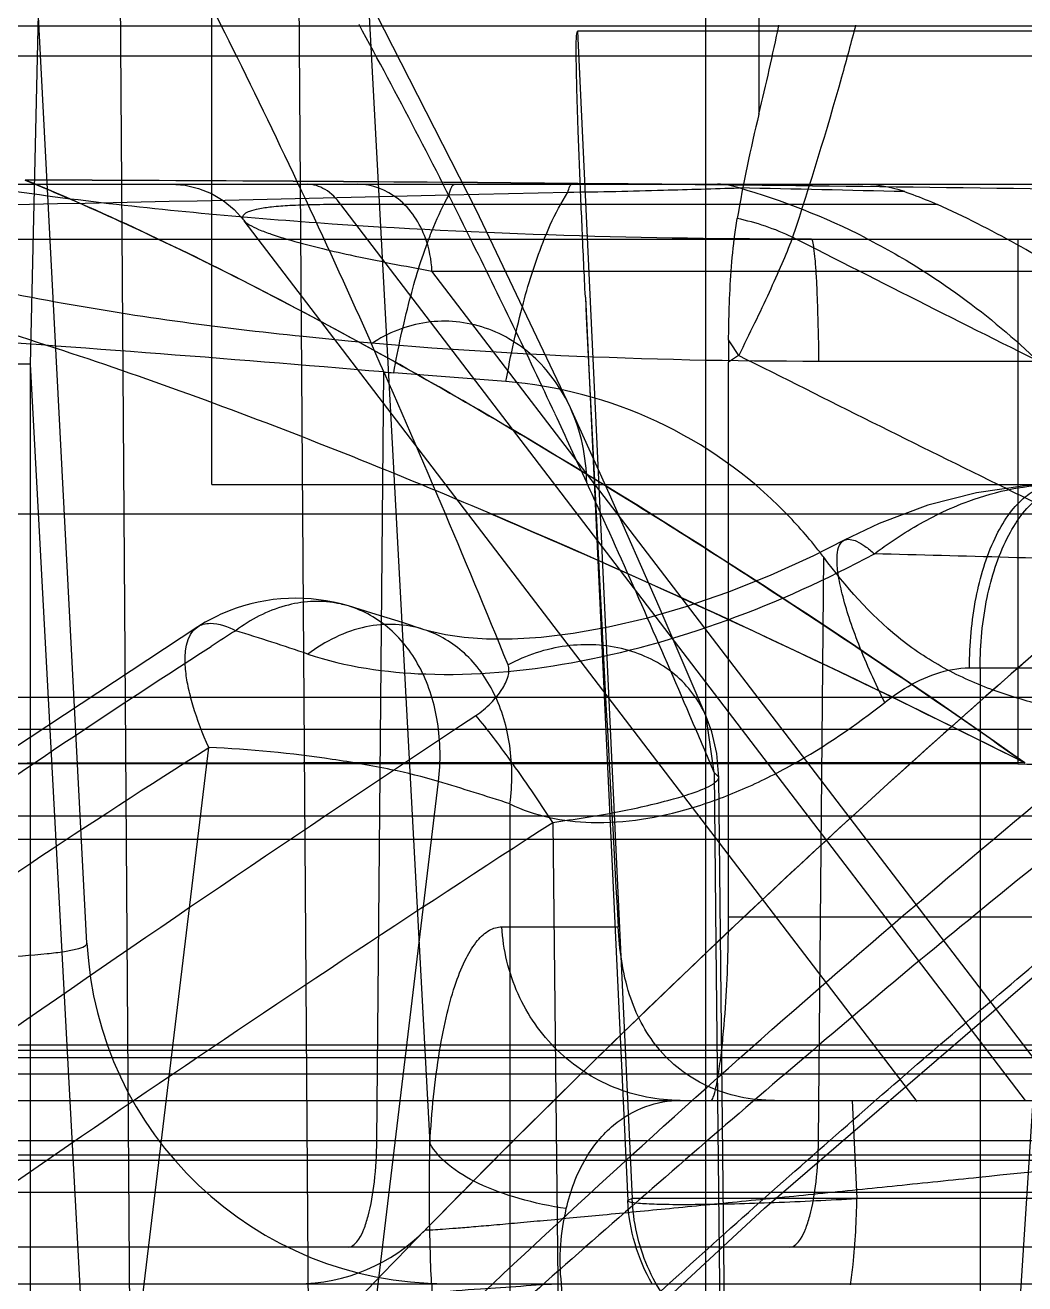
# Model space of a CAD drawing. Header units: millimetres. Extents: x 28656 to 29764, y -21384 to -20601.
# Drawn here: x 29185.417 to 29188.199, y -21149.289 to -21145.786 of the extents above; entities that cross this region are included whole.
import ezdxf

# ---------------------------------------------------------------- set-up
doc = ezdxf.new("R2010")
doc.units = ezdxf.units.MM
doc.header["$LTSCALE"] = 8
doc.layers.add('Cav-cor', color=30, linetype='Continuous')
doc.layers.add('dim', color=3, linetype='Continuous', lineweight=15)

# ---------------------------------------------------------------- blocks, each defined once
blk = doc.blocks.new('20160903.083224')
at = {"layer": 'Cav-cor', "color": 241}
for p, q in [((-36.8767, 17.6377), (-36.8767, 5.1547)), ((-36.7278, 17.6377), (-36.7278, 8.9432)), ((-38.2497, 7.9119), (-38.2497, 16.2277)), ((-37.9407, 11.6113), (-37.6433, 6.0789)), ((-38.5976, 6.6354), (-38.7722, 9.9671)), ((-38.5064, 9.4878), (-38.4658, 3.6433)), ((-38.0094, 9.4931), (-37.9687, 3.6433)), ((-38.7331, 9.2216), (-38.7555, 8.2467)), ((-37.5144, 8.6767), (-37.7928, 9.2219)), ((-24.9439, 9.1877), (-40.3423, 9.1877)), ((-37.2326, 9.1738), (-37.0802, 5.9249)), ((-35.4065, 9.1738), (-37.2326, 9.1738)), ((-40.1037, 9.1047), (-25.9267, 9.1047)), ((-40.1805, 8.7477), (-34.9599, 8.7477)), ((-37.5901, 8.7182), (-37.2591, 8.7257)), ((-35.986, 6.1977), (-37.8912, 8.691)), ((-36.231, 8.691), (-37.8912, 8.691)), ((-37.2524, 8.1252), (-37.5144, 8.6767)), ((-36.2871, 6.1947), (-38.1602, 8.646)), ((-36.7965, 8.5952), (-36.7883, 8.6524)), ((-35.8098, 8.6242), (-36.0857, 4.3298)), ((-57.1862, 8.5947), (-25.7221, 8.5947)), ((-36.6238, 8.5947), (-36.6343, 8.6)), ((-36.5905, 8.5778), (-36.6238, 8.5947)), ((-36.0074, 8.5947), (-36.0074, 7.1342)), ((-35.8737, 6.1977), (-37.6376, 8.5061)), ((-37.6376, 8.5061), (-34.8127, 8.5061)), ((-37.2108, 8.4326), (-37.0929, 5.9188)), ((-36.7843, 8.271), (-36.8125, 8.2526)), ((-38.7555, 8.2467), (-39.0615, 8.2467)), ((-38.7555, 8.2467), (-38.563, 4.6677)), ((-38.7555, 8.2467), (-38.7555, 2.0755)), ((-36.8125, 6.7077), (-36.8125, 8.2526)), ((-27.7192, 8.2547), (-36.5609, 8.2547)), ((-37.791, 6.085), (-37.7715, 8.2252)), ((-37.4324, 8.1984), (-37.7441, 8.2229)), ((-37.1433, 7.8847), (-37.2524, 8.1252)), ((-38.2497, 7.9119), (-30.6943, 7.9119)), ((-37.0053, 7.5718), (-37.1433, 7.8847)), ((-28.2181, 7.8297), (-48.6168, 7.8297)), ((-36.562, 6.085), (-36.5473, 7.7095)), ((-36.8744, 7.2659), (-37.0053, 7.5718)), ((-36.1418, 7.4019), (-35.7255, 7.4019)), ((-36.1123, 7.4019), (-36.1123, 4.3617)), ((-49.1268, 7.3197), (-27.7081, 7.3197)), ((-36.8527, 7.1109), (-36.8744, 7.2659)), ((-48.6435, 7.231), (-28.1914, 7.231)), ((-38.6084, 4.2674), (-38.2589, 7.1797)), ((-36.8395, 7.097), (-36.8451, 7.1634)), ((-36.0074, 7.1342), (-45.8296, 7.1342)), ((-37.9463, 4.3617), (-37.6195, 7.0853)), ((-36.8396, 7.0976), (-36.8527, 7.1109)), ((-36.8527, 7.1109), (-36.8475, 6.633)), ((-36.8025, 3.6422), (-36.8396, 7.0972)), ((-37.4206, 7.0232), (-37.4206, 4.3617)), ((-48.6694, 6.9903), (-28.1655, 6.9903)), ((-37.3016, 6.9717), (-37.2654, 3.6433)), ((-48.6595, 6.925), (-28.1754, 6.925)), ((-35.903, 6.7077), (-36.8125, 6.7077)), ((-37.443, 6.681), (-37.1194, 6.681)), ((-36.8475, 6.633), (-36.8374, 5.6877)), ((-31.3246, 6.3518), (-42.1178, 6.3518)), ((-45.4031, 6.3374), (-31.4887, 6.3374)), ((-31.3444, 6.3163), (-42.1375, 6.3163)), ((-45.4322, 6.2721), (-31.4627, 6.2721)), ((-42.2032, 6.1977), (2.2365, 6.1977)), ((-36.4682, 6.1977), (-36.4554, 5.9249)), ((-19.7999, 6.085), (-39.5937, 6.085)), ((-45.1505, 6.0314), (-31.5308, 6.0314)), ((-31.2825, 6.0458), (-42.0757, 6.0458)), ((-45.6824, 5.9427), (-30.6322, 5.9427)), ((-37.0802, 5.9249), (-37.0929, 5.9188)), ((-3.1048, 5.9249), (-37.0802, 5.9249)), ((-20.0358, 5.7897), (-39.5315, 5.7897)), ((-60.4322, 5.6877), (18.6189, 5.6877)), ((-37.2176, 4.6677), (-37.277, 5.6877)), ((-36.8374, 5.6877), (-36.8264, 4.6677))]:
    blk.add_line(p, q, dxfattribs=at)
for points in [[(-38.363, 8.7477), (-38.3246, 8.7447), (-38.2871, 8.7359), (-38.2514, 8.7215), (-38.2183, 8.702), (-38.1884, 8.6777), (-38.1614, 8.6476)], [(-35.8993, 7.9119), (-35.9879, 7.9083), (-36.1219, 7.8893), (-36.2575, 7.8544)], [(-36.2575, 7.8544), (-36.3932, 7.8036), (-36.4909, 7.7567)], [(-36.4909, 7.7567), (-36.5755, 7.7139), (-36.6961, 7.6587), (-36.815, 7.6111), (-36.9307, 7.5712), (-37.0418, 7.539), (-37.1468, 7.5145), (-37.2444, 7.4973), (-37.3338, 7.4865), (-37.4143, 7.4817), (-37.486, 7.4818), (-37.5479, 7.486), (-37.5997, 7.4934), (-37.6411, 7.5026), (-37.6591, 7.508)], [(-37.6592, 7.508), (-37.7197, 7.5275), (-37.8049, 7.5542), (-37.8699, 7.5739)], [(-38.2891, 7.5163), (-39.1278, 6.9626), (-39.9252, 6.3862), (-40.6579, 5.8021)], [(-41.9179, -0.8554), (-41.5942, -0.1464), (-41.2001, 0.5977), (-40.7475, 1.344), (-40.2349, 2.0925), (-39.6607, 2.8434), (-39.0235, 3.5972), (-38.3215, 4.3548), (-37.5521, 5.12), (-36.7118, 5.8975), (-35.7948, 6.6876), (-34.9516, 7.3589)], [(-36.8451, 7.1634), (-36.8591, 7.2237), (-36.8744, 7.2659)]]:
    blk.add_lwpolyline(points, dxfattribs=at)
for centre, radius, start, end in [((-53.187, 0.8243), 17.4795, 26.40501, 28.60179), ((-43.6136, 10.6189), 7.0867, 346.32232, 348.37161), ((-32.3123, 7.8741), 4.5431, 166.3892, 170.1353), ((-39.6989, -258.4805), 267.2414, 89.161116, 89.800741), ((-39.5857, -245.988), 254.7486, 89.145433, 89.816424), ((-40.1448, -153.4024), 162.1746, 88.649352, 88.81227), ((-37.3225, 6.8545), 1.9585, 62.9407, 74.0157), ((-44.5944, 296.6516), 288.0186, 270.897792, 271.393505), ((-36.9283, 7.9865), 0.6804, 64.4004, 78.1232), ((-57.1116, -1.1481), 21.8718, 25.0376, 26.46103), ((-37.1679, 8.7873), 0.5655, 340.1453, 340.6659), ((177.1935, 18.7424), 214.652, 182.75281, 183.221173), ((-43.8114, -62.3351), 70.8183, 85.107493, 86.184249), ((-64.7268, -3.6768), 29.4663, 22.10227, 23.99025), ((-31.182, 8.2525), 5.6306, 179.3683, 179.999), ((-41.7598, 5.0584), 5.9229, 32.84768, 33.34988), ((-37.4255, 12.265), 4.0547, 265.1044, 265.4933), ((-59.9973, -2.511), 25.0631, 24.58834, 25.06843), ((-61.4003, -3.1548), 26.6068, 24.3863, 24.59183), ((-23.7875, 33.0318), 27.9585, 244.01014, 244.17707), ((-63.0357, -3.8925), 28.4009, 23.73789, 24.3796), ((-37.5505, 6.9539), 1.256, 37.7771, 44.5016), ((-18.2014, -12.9255), 27.0225, 129.81411, 131.60233), ((-37.5471, 6.9566), 1.2516, 36.9822, 37.7743), ((-37.9828, -57.9563), 65.6942, 87.973365, 88.625117), ((-38.0164, 7.0854), 0.51, 73.3045, 111.3545), ((-37.9558, 7.2879), 0.2986, 73.2775, 80.1102), ((-38.0159, 7.0844), 0.5111, 111.3666, 122.3241), ((-64.9644, -4.7395), 30.5074, 23.14358, 23.73587), ((-23.0634, -16.1605), 28.0836, 122.57498, 122.74102), ((-40.5223, -0.0613), 7.9195, 71.29571, 72.82469), ((-17.1355, -14.123), 28.6258, 131.60622, 133.64648), ((-66.0423, -5.2007), 31.6798, 22.86897, 23.14438), ((-36.5162, -1572.4177), 1579.5552, 89.980835, 90.1179562), ((-36.5386, -1546.4127), 1553.5503, 89.9796873, 90.1191039), ((-40.0707, -1.1159), 8.5597, 71.96481, 73.35949), ((-40.7498, 6.7077), 3.9373, 359.3745, 0), ((-37.5989, 6.6877), 1, 183, 270), ((-15.649, -15.6803), 30.7787, 133.64772, 135.64254), ((-38.0129, 6.1877), 0.5, 269.9998, 315.6292), ((-14.565, -16.7502), 32.3017, 135.62993, 135.99559), ((-13.0346, -18.2112), 34.4175, 136.01613, 138.33169), ((-16.8136, -16.6085), 30.0619, 132.09569, 134.92751), ((-33.1603, 5.9141), 4.484, 182.8843, 183.2303)]:
    blk.add_arc(centre, radius, start, end, dxfattribs=at)
for points, knots in [([(-37.9407, 11.6113), (-37.8348, 11.5959), (-37.622, 11.5641), (-37.3011, 11.5039), (-36.9762, 11.4087), (-36.7079, 11.2831), (-36.4962, 11.1412), (-36.2624, 10.94), (-36.0462, 10.6599), (-35.8493, 10.3092), (-35.6329, 9.8372), (-35.4955, 9.4484), (-35.4065, 9.1738)], [0, 0, 0, 0, 0.084219, 0.16923, 0.256681, 0.349925, 0.400862, 0.456712, 0.591969, 0.676158, 0.772966, 1, 1, 1, 1]), ([(-38.6615, 9.8203), (-39.8492, 9.2718), (-41.5894, 8.3502), (-43.7692, 6.8987), (-45.3213, 5.6932), (-46.7689, 4.3633), (-48.0847, 2.9018), (-49.2432, 1.3128), (-49.9039, 0.1801), (-50.205, -0.4009)], [0, 0, 0, 0, 0.24993, 0.374945, 0.499961, 0.624979, 0.749979, 0.874996, 1, 1, 1, 1]), ([(-38.5616, 9.8257), (-38.4278, 9.5876), (-38.1654, 9.0851), (-37.9255, 8.5716), (-37.8059, 8.3036)], [0, 0, 0, 0, 0.482032, 1, 1, 1, 1]), ([(-36.4588, 9.1904), (-36.4713, 9.1422), (-36.5249, 8.944), (-36.5858, 8.7478), (-36.6343, 8.6)], [0, 0, 0, 0, 0.242568, 1, 1, 1, 1]), ([(-37.2108, 8.4333), (-37.2138, 8.4959), (-37.2181, 8.5898), (-37.2235, 8.715), (-37.2273, 8.8088), (-37.2303, 8.8869), (-37.2324, 8.9494), (-37.2339, 8.9961), (-37.2351, 9.0427), (-37.2358, 9.0815), (-37.2362, 9.1122), (-37.236, 9.135), (-37.2358, 9.1555), (-37.2347, 9.1687), (-37.2326, 9.1738)], [0, 0, 0, 0, 0.2536, 0.380345, 0.507025, 0.63359, 0.696798, 0.759921, 0.822898, 0.885582, 0.916736, 0.947412, 0.977621, 1, 1, 1, 1]), ([(-36.5819, 8.5947), (-37.0408, 8.5947), (-37.73, 8.6137), (-38.6445, 8.6991), (-39.0988, 8.7719), (-39.323, 8.8214)], [0, 0, 0, 0, 0.499768, 0.749929, 1, 1, 1, 1]), ([(-35.9878, 7.1374), (-36.4399, 7.456), (-37.1272, 7.9094), (-38.0639, 8.4376), (-38.5355, 8.6635), (-38.7695, 8.7593)], [0, 0, 0, 0, 0.514443, 0.764754, 1, 1, 1, 1]), ([(-38.7695, 8.7593), (-38.7391, 8.7468), (-38.6153, 8.695), (-38.493, 8.6396), (-38.4015, 8.5962)], [0, 0, 0, 0, 0.245089, 1, 1, 1, 1]), ([(-37.8912, 8.691), (-37.903, 8.7074), (-37.9297, 8.7354), (-37.9675, 8.7477), (-37.9847, 8.7477)], [0, 0, 0, 0, 0.540614, 1, 1, 1, 1]), ([(-37.6556, 8.5973), (-37.6708, 8.6391), (-37.7188, 8.7144), (-37.8045, 8.7477), (-37.8444, 8.7477)], [0, 0, 0, 0, 0.527522, 1, 1, 1, 1]), ([(-37.5901, 8.7182), (-37.5883, 8.7257), (-37.5859, 8.7357), (-37.5782, 8.7477), (-37.5746, 8.7477)], [0, 0, 0, 0, 0.679963, 1, 1, 1, 1]), ([(-37.324, 8.5978), (-37.319, 8.6102), (-37.3002, 8.6542), (-37.2782, 8.697), (-37.2591, 8.7257)], [0, 0, 0, 0, 0.279572, 1, 1, 1, 1]), ([(-37.2591, 8.7257), (-37.2578, 8.7313), (-37.2561, 8.7385), (-37.2509, 8.7477), (-37.2482, 8.7477)], [0, 0, 0, 0, 0.687083, 1, 1, 1, 1]), ([(-37.2591, 8.7257), (-37.1705, 8.7268), (-37.0118, 8.7303), (-36.8532, 8.7357), (-36.7832, 8.7373)], [0, 0, 0, 0, 0.558651, 1, 1, 1, 1]), ([(-36.3223, 8.7271), (-36.3146, 8.7245), (-36.2838, 8.7136), (-36.2535, 8.7011), (-36.231, 8.691)], [0, 0, 0, 0, 0.247025, 1, 1, 1, 1]), ([(-37.8912, 8.691), (-37.917, 8.6912), (-37.9644, 8.6909), (-38.0286, 8.6888), (-38.0794, 8.6849), (-38.117, 8.6799), (-38.1426, 8.6734), (-38.1585, 8.667), (-38.1664, 8.6566), (-38.1633, 8.65), (-38.1614, 8.6476)], [0, 0, 0, 0, 0.266562, 0.48899, 0.663195, 0.792071, 0.880443, 0.935438, 0.968143, 1, 1, 1, 1]), ([(-37.6462, 8.5955), (-37.6419, 8.607), (-37.6253, 8.6488), (-37.6062, 8.6898), (-37.5901, 8.7182)], [0, 0, 0, 0, 0.273899, 1, 1, 1, 1]), ([(-35.6727, 8.3604), (-35.715, 8.3921), (-35.8916, 8.5175), (-36.0817, 8.6241), (-36.231, 8.691)], [0, 0, 0, 0, 0.244103, 1, 1, 1, 1]), ([(-38.1614, 8.6476), (-38.1574, 8.6423), (-38.1435, 8.6329), (-38.1175, 8.6205), (-38.0823, 8.6075), (-38.0558, 8.5992), (-38.0412, 8.5949)], [0, 0, 0, 0, 0.149113, 0.369829, 0.655803, 1, 1, 1, 1]), ([(-36.5609, 8.2547), (-37.0398, 8.2547), (-37.7595, 8.2839), (-38.7094, 8.4125), (-39.1774, 8.5222), (-39.4057, 8.5947)], [0, 0, 0, 0, 0.499883, 0.749973, 1, 1, 1, 1]), ([(-38.4015, 8.5962), (-38.1696, 8.4862), (-37.7054, 8.2414), (-37.2553, 7.9724), (-37.0285, 7.8305)], [0, 0, 0, 0, 0.489558, 1, 1, 1, 1]), ([(-38.0412, 8.5949), (-37.9832, 8.5777), (-37.849, 8.5461), (-37.7137, 8.5198), (-37.6376, 8.5061)], [0, 0, 0, 0, 0.438704, 1, 1, 1, 1]), ([(-37.7441, 8.2229), (-37.7317, 8.2909), (-37.7047, 8.4166), (-37.6673, 8.5399), (-37.6462, 8.5955)], [0, 0, 0, 0, 0.537396, 1, 1, 1, 1]), ([(-37.4319, 8.1983), (-37.4186, 8.272), (-37.3893, 8.4071), (-37.3477, 8.5392), (-37.324, 8.5978)], [0, 0, 0, 0, 0.542275, 1, 1, 1, 1]), ([(-36.8122, 8.3146), (-36.8119, 8.34), (-36.8099, 8.4336), (-36.8047, 8.5274), (-36.7965, 8.5952)], [0, 0, 0, 0, 0.27081, 1, 1, 1, 1]), ([(-36.6361, 8.5953), (-36.6445, 8.5718), (-36.6657, 8.5223), (-36.7002, 8.4441), (-36.7403, 8.3592), (-36.7695, 8.3011), (-36.7838, 8.271)], [0, 0, 0, 0, 0.209817, 0.452837, 0.719774, 1, 1, 1, 1]), ([(-36.5609, 8.2547), (-36.5613, 8.2994), (-36.5624, 8.3637), (-36.5653, 8.4449), (-36.5678, 8.4952), (-36.5707, 8.536), (-36.5738, 8.5658), (-36.5769, 8.5843), (-36.5793, 8.5922), (-36.5811, 8.5947), (-36.5819, 8.5947)], [0, 0, 0, 0, 0.391811, 0.564246, 0.712812, 0.833506, 0.922645, 0.978005, 0.992847, 1, 1, 1, 1]), ([(-36.4315, 8.5986), (-36.3757, 8.5701), (-36.157, 8.445), (-35.9628, 8.2781), (-35.8373, 8.1367)], [0, 0, 0, 0, 0.24911, 1, 1, 1, 1]), ([(-36.0074, 8.5947), (-35.7568, 8.5947), (-35.2531, 8.5315), (-34.7817, 8.3424), (-34.5628, 8.2197)], [0, 0, 0, 0, 0.499685, 1, 1, 1, 1]), ([(-35.9878, 7.1374), (-36.4851, 7.3875), (-37.2379, 7.7426), (-38.2548, 8.1497), (-38.7659, 8.3214), (-39.0195, 8.3937)], [0, 0, 0, 0, 0.50825, 0.75925, 1, 1, 1, 1]), ([(-37.2524, 8.1252), (-37.2756, 8.1757), (-37.3402, 8.2692), (-37.4846, 8.3597), (-37.6545, 8.3764), (-37.7604, 8.3342), (-37.806, 8.3036)], [0, 0, 0, 0, 0.252699, 0.502383, 0.750454, 1, 1, 1, 1]), ([(-36.6547, 7.8342), (-36.757, 7.9383), (-36.9996, 8.1112), (-37.2879, 8.1869), (-37.4324, 8.1984)], [0, 0, 0, 0, 0.501746, 1, 1, 1, 1]), ([(-36.2256, 7.8309), (-36.1989, 7.8439), (-36.0955, 7.8882), (-35.9822, 7.912), (-35.8994, 7.9119)], [0, 0, 0, 0, 0.263619, 1, 1, 1, 1]), ([(-36.1418, 7.4019), (-36.1418, 7.4673), (-36.1308, 7.5907), (-36.0888, 7.734), (-36.0379, 7.8244), (-35.9963, 7.8731), (-35.9497, 7.9042), (-35.9154, 7.9119), (-35.8994, 7.9119)], [0, 0, 0, 0, 0.3223, 0.607714, 0.728149, 0.831915, 0.920729, 1, 1, 1, 1]), ([(-36.1123, 7.4019), (-36.1123, 7.4673), (-36.1005, 7.5911), (-36.0557, 7.7345), (-36.0017, 7.8247), (-35.9575, 7.8734), (-35.9081, 7.9044), (-35.872, 7.9119), (-35.855, 7.9119)], [0, 0, 0, 0, 0.317691, 0.600481, 0.720987, 0.82601, 0.917336, 1, 1, 1, 1]), ([(-37.4736, 7.8304), (-37.3475, 7.7768), (-36.8468, 7.5577), (-36.3537, 7.3214), (-35.9878, 7.1374)], [0, 0, 0, 0, 0.250626, 1, 1, 1, 1]), ([(-37.0285, 7.8305), (-36.94, 7.7751), (-36.5883, 7.5513), (-36.2432, 7.3174), (-35.9878, 7.1374)], [0, 0, 0, 0, 0.250456, 1, 1, 1, 1]), ([(-36.4065, 7.7189), (-36.392, 7.73), (-36.3345, 7.7716), (-36.2731, 7.8079), (-36.2256, 7.8309)], [0, 0, 0, 0, 0.256398, 1, 1, 1, 1]), ([(-36.3778, 7.3054), (-36.404, 7.3583), (-36.4391, 7.4362), (-36.4762, 7.5382), (-36.4958, 7.6036), (-36.5076, 7.6605), (-36.5125, 7.709), (-36.5062, 7.7487), (-36.4909, 7.7567)], [0, 0, 0, 0, 0.369607, 0.534432, 0.67877, 0.798746, 0.891916, 1, 1, 1, 1]), ([(-36.4909, 7.7567), (-36.4806, 7.7622), (-36.4569, 7.7564), (-36.4308, 7.7396), (-36.4149, 7.7266), (-36.4065, 7.719)], [0, 0, 0, 0, 0.36527, 0.645846, 1, 1, 1, 1]), ([(-37.9826, 7.44), (-37.8776, 7.4044), (-37.6298, 7.3695), (-37.0847, 7.4196), (-36.6699, 7.5779), (-36.4065, 7.7189)], [0, 0, 0, 0, 0.203397, 0.451672, 1, 1, 1, 1]), ([(-36.0734, 7.339), (-36.1212, 7.3563), (-36.215, 7.3974), (-36.3851, 7.5112), (-36.4863, 7.6285), (-36.5473, 7.7095)], [0, 0, 0, 0, 0.249698, 0.501562, 1, 1, 1, 1]), ([(-34.8694, 7.6609), (-35.3045, 7.3683), (-35.9277, 6.8867), (-36.7291, 6.2106), (-37.1248, 5.8665), (-37.3212, 5.692)], [0, 0, 0, 0, 0.500033, 0.749425, 1, 1, 1, 1]), ([(-37.9045, 7.5821), (-37.951, 7.5902), (-38.0531, 7.5833), (-38.1425, 7.536), (-38.1835, 7.5052)], [0, 0, 0, 0, 0.478938, 1, 1, 1, 1]), ([(-37.6194, 7.0854), (-37.613, 7.1402), (-37.6139, 7.2482), (-37.6593, 7.3974), (-37.7458, 7.5146), (-37.8278, 7.5612), (-37.8698, 7.5739)], [0, 0, 0, 0, 0.279207, 0.539469, 0.777416, 1, 1, 1, 1]), ([(-38.2589, 7.1797), (-38.2759, 7.218), (-38.2974, 7.2741), (-38.3164, 7.3487), (-38.3281, 7.4204), (-38.3238, 7.4943), (-38.2892, 7.5163)], [0, 0, 0, 0, 0.35738, 0.51327, 0.650087, 1, 1, 1, 1]), ([(-38.2738, 7.5231), (-38.2676, 7.5249), (-38.2363, 7.5285), (-38.2055, 7.5165), (-38.1835, 7.5052)], [0, 0, 0, 0, 0.205655, 1, 1, 1, 1]), ([(-37.6592, 7.508), (-37.7106, 7.5248), (-37.8301, 7.5287), (-37.9351, 7.4757), (-37.9826, 7.44)], [0, 0, 0, 0, 0.47641, 1, 1, 1, 1]), ([(-37.4206, 7.0232), (-37.4136, 7.0769), (-37.4133, 7.1831), (-37.4557, 7.3303), (-37.5386, 7.4469), (-37.6181, 7.4945), (-37.6591, 7.5079)], [0, 0, 0, 0, 0.279366, 0.539517, 0.777368, 1, 1, 1, 1]), ([(-36.8744, 7.2659), (-36.8934, 7.311), (-36.957, 7.3946), (-37.101, 7.4642), (-37.2674, 7.4723), (-37.3759, 7.4369), (-37.4258, 7.4102)], [0, 0, 0, 0, 0.230925, 0.474104, 0.732736, 1, 1, 1, 1]), ([(-40.664, 5.6891), (-40.4721, 5.8522), (-39.6987, 6.4834), (-38.8798, 7.0576), (-38.2522, 7.4612)], [0, 0, 0, 0, 0.252352, 1, 1, 1, 1]), ([(-36.9662, 5.6983), (-36.7953, 5.8531), (-36.4517, 6.158), (-35.7602, 6.7515), (-35.229, 7.178), (-34.8658, 7.4469)], [0, 0, 0, 0, 0.253061, 0.504062, 1, 1, 1, 1]), ([(-37.5158, 7.2691), (-37.5007, 7.2791), (-37.474, 7.3011), (-37.4432, 7.3384), (-37.4244, 7.3741), (-37.4218, 7.4003), (-37.4258, 7.4102)], [0, 0, 0, 0, 0.309361, 0.585786, 0.818199, 1, 1, 1, 1]), ([(-36.3778, 7.3054), (-36.3602, 7.3193), (-36.2905, 7.3685), (-36.2051, 7.402), (-36.1418, 7.4019)], [0, 0, 0, 0, 0.261438, 1, 1, 1, 1]), ([(-42.1619, -0.6575), (-41.987, -0.2425), (-41.5949, 0.5658), (-40.9072, 1.7168), (-40.135, 2.7994), (-39.2975, 3.8188), (-38.4062, 4.7796), (-37.1692, 5.9937), (-36.1882, 6.8439), (-35.5155, 7.3834)], [0, 0, 0, 0, 0.128237, 0.25536, 0.381424, 0.506536, 0.630826, 0.754455, 1, 1, 1, 1]), ([(-35.8944, 7.2873), (-35.9092, 7.2906), (-35.9696, 7.3052), (-36.0292, 7.3229), (-36.0734, 7.339)], [0, 0, 0, 0, 0.243508, 1, 1, 1, 1]), ([(-37.4206, 7.0232), (-37.3513, 6.9892), (-37.1775, 6.9553), (-36.956, 6.9934), (-36.7716, 7.0615), (-36.5872, 7.1536), (-36.4587, 7.2415), (-36.3778, 7.3054)], [0, 0, 0, 0, 0.204966, 0.453622, 0.588637, 0.72616, 1, 1, 1, 1]), ([(-42.6164, 3.3493), (-41.8384, 4.0893), (-40.1782, 5.4587), (-38.4104, 6.6775), (-37.5158, 7.2691)], [0, 0, 0, 0, 0.500283, 1, 1, 1, 1]), ([(-37.3016, 6.9717), (-37.3398, 7.0304), (-37.4087, 7.1312), (-37.4816, 7.2296), (-37.5158, 7.2691)], [0, 0, 0, 0, 0.572422, 1, 1, 1, 1]), ([(-44.7409, 0.0918), (-44.5499, 0.4605), (-44.1584, 1.1921), (-43.5133, 2.2538), (-42.7917, 3.2575), (-41.7313, 4.4917), (-40.2403, 5.8439), (-38.9273, 6.7566), (-38.2589, 7.1797)], [0, 0, 0, 0, 0.127943, 0.255547, 0.382441, 0.508318, 0.756302, 1, 1, 1, 1]), ([(-37.6194, 7.0854), (-37.6628, 7.0986), (-37.761, 7.1218), (-37.9738, 7.1584), (-38.1439, 7.1755), (-38.2589, 7.1797)], [0, 0, 0, 0, 0.209775, 0.466882, 1, 1, 1, 1]), ([(-36.0074, 7.1342), (-35.8743, 7.1342), (-35.6073, 7.1057), (-35.353, 7.0178), (-35.2336, 6.9592)], [0, 0, 0, 0, 0.50017, 1, 1, 1, 1]), ([(-37.3016, 6.9717), (-37.2413, 6.9803), (-37.1307, 6.9972), (-37.0021, 7.0262), (-36.9202, 7.0498), (-36.8779, 7.0661), (-36.852, 7.0795), (-36.8396, 7.0922), (-36.8396, 7.0975)], [0, 0, 0, 0, 0.376574, 0.691188, 0.812617, 0.905267, 0.967139, 1, 1, 1, 1]), ([(-41.8087, 3.6432), (-41.1069, 4.261), (-39.6338, 5.4164), (-38.0853, 6.4638), (-37.3016, 6.9717)], [0, 0, 0, 0, 0.500302, 1, 1, 1, 1]), ([(-37.6433, 6.0789), (-37.6384, 6.1649), (-37.6269, 6.2863), (-37.5978, 6.4353), (-37.5735, 6.5219), (-37.5459, 6.5903), (-37.5154, 6.6404), (-37.4818, 6.6727), (-37.455, 6.681), (-37.443, 6.681)], [0, 0, 0, 0, 0.388225, 0.548415, 0.68358, 0.793612, 0.8799, 0.946009, 1, 1, 1, 1]), ([(-36.9466, 6.1977), (-37.0092, 6.1977), (-37.1361, 6.2227), (-37.2977, 6.3295), (-37.4093, 6.4895), (-37.4397, 6.6171), (-37.443, 6.681)], [0, 0, 0, 0, 0.247123, 0.495898, 0.747051, 1, 1, 1, 1]), ([(-36.6845, 6.1977), (-36.7491, 6.1977), (-36.8735, 6.2224), (-37.018, 6.3356), (-37.1, 6.4972), (-37.1159, 6.6172), (-37.1194, 6.681)], [0, 0, 0, 0, 0.267585, 0.504807, 0.735196, 1, 1, 1, 1]), ([(-36.8314, 6.3383), (-36.8288, 6.3614), (-36.8183, 6.4699), (-36.8137, 6.5789), (-36.8128, 6.6647)], [0, 0, 0, 0, 0.21247, 1, 1, 1, 1]), ([(-40.0909, 6.6006), (-39.9934, 6.5972), (-39.802, 6.5917), (-39.5242, 6.5868), (-39.2684, 6.5857), (-39.0446, 6.5883), (-38.8617, 6.5943), (-38.7377, 6.6027), (-38.6645, 6.6112), (-38.6289, 6.6185), (-38.6081, 6.6237), (-38.5974, 6.6319), (-38.5976, 6.6354)], [0, 0, 0, 0, 0.195128, 0.382771, 0.555539, 0.706635, 0.83022, 0.921721, 0.954436, 0.978162, 0.992962, 1, 1, 1, 1]), ([(-36.8614, 6.1977), (-36.8601, 6.1977), (-36.8571, 6.2011), (-36.8523, 6.2129), (-36.8456, 6.2397), (-36.8382, 6.2834), (-36.8337, 6.3183), (-36.8314, 6.3383)], [0, 0, 0, 0, 0.027029, 0.080058, 0.274476, 0.58427, 1, 1, 1, 1]), ([(-37.2637, 5.8967), (-37.2527, 5.9452), (-37.221, 6.0315), (-37.1409, 6.1302), (-37.0466, 6.1861), (-36.979, 6.1977), (-36.9466, 6.1977)], [0, 0, 0, 0, 0.31692, 0.573687, 0.793887, 1, 1, 1, 1]), ([(-37.6555, 5.8381), (-37.6557, 5.8378), (-37.653, 5.8371), (-37.6483, 5.8379), (-37.6304, 5.8377), (-37.6049, 5.84), (-37.5667, 5.8427), (-37.5194, 5.8467), (-37.4625, 5.8516), (-37.3974, 5.8574), (-37.2962, 5.8667), (-37.1552, 5.8801), (-36.9716, 5.8979), (-36.7723, 5.9175), (-36.5611, 5.9387), (-36.3411, 5.9611), (-36.036, 5.9924), (-35.6455, 6.0331), (-35.1703, 6.0834), (-34.8509, 6.1177), (-34.6904, 6.135)], [0, 0, 0, 0, 0.000317, 0.00155, 0.006883, 0.015984, 0.028699, 0.044806, 0.064033, 0.086085, 0.110661, 0.16624, 0.228691, 0.296336, 0.367878, 0.442335, 0.518961, 0.676588, 0.837591, 1, 1, 1, 1]), ([(-37.8706, 5.7897), (-37.8582, 5.7897), (-37.8398, 5.8101), (-37.8257, 5.8411), (-37.8086, 5.8944), (-37.7954, 5.9766), (-37.7913, 6.047), (-37.791, 6.085)], [0, 0, 0, 0, 0.117457, 0.213014, 0.334077, 0.64063, 1, 1, 1, 1]), ([(-37.6386, 5.6885), (-37.6402, 5.7215), (-37.6454, 5.8516), (-37.6452, 5.9818), (-37.6433, 6.0789)], [0, 0, 0, 0, 0.253655, 1, 1, 1, 1]), ([(-37.2637, 5.8967), (-37.3081, 5.9032), (-37.3915, 5.9206), (-37.5033, 5.9608), (-37.5894, 6.0113), (-37.6312, 6.0559), (-37.6432, 6.0789)], [0, 0, 0, 0, 0.311137, 0.589162, 0.819975, 1, 1, 1, 1]), ([(-36.6417, 5.7897), (-36.6293, 5.7897), (-36.6109, 5.8101), (-36.5968, 5.8411), (-36.5797, 5.8944), (-36.5665, 5.9766), (-36.5624, 6.047), (-36.562, 6.085)], [0, 0, 0, 0, 0.117457, 0.213014, 0.334077, 0.64063, 1, 1, 1, 1]), ([(-37.0928, 5.9188), (-37.0927, 5.9174), (-37.0869, 5.9151), (-37.0778, 5.9135), (-37.0607, 5.9116), (-37.0384, 5.9103), (-37.0099, 5.9092), (-36.9613, 5.9083), (-36.8892, 5.9085), (-36.7918, 5.9103), (-36.6836, 5.9137), (-36.5702, 5.9186), (-36.4935, 5.9227), (-36.4554, 5.9249)], [0, 0, 0, 0, 0.006746, 0.022774, 0.048704, 0.084232, 0.128949, 0.182382, 0.31235, 0.467367, 0.639686, 0.820673, 1, 1, 1, 1]), ([(-36.5835, 5.4327), (-36.6468, 5.4327), (-36.7751, 5.4583), (-36.938, 5.5675), (-37.0491, 5.7306), (-37.078, 5.8602), (-37.0802, 5.9249)], [0, 0, 0, 0, 0.24709, 0.495865, 0.747046, 1, 1, 1, 1]), ([(-36.473, 5.6842), (-36.4702, 5.703), (-36.4602, 5.7829), (-36.456, 5.8634), (-36.4554, 5.9249)], [0, 0, 0, 0, 0.235596, 1, 1, 1, 1]), ([(-37.277, 5.6877), (-37.2811, 5.7235), (-37.2825, 5.7941), (-37.2712, 5.8635), (-37.2637, 5.8967)], [0, 0, 0, 0, 0.514899, 1, 1, 1, 1]), ([(-37.3212, 5.692), (-37.4142, 5.6093), (-37.7854, 5.2763), (-38.1491, 4.935), (-38.4166, 4.6732)], [0, 0, 0, 0, 0.249556, 1, 1, 1, 1]), ([(-37.277, 5.6877), (-37.3523, 5.683), (-37.4724, 5.6748), (-37.5925, 5.6663), (-37.6371, 5.6615)], [0, 0, 0, 0, 0.627025, 1, 1, 1, 1])]:
    blk.add_open_spline(points, degree=3, knots=knots, dxfattribs=at)
for points in [[(-36.7832, 8.7373), (-36.8021, 8.7441), (-36.8225, 8.7477), (-36.8426, 8.7477)], [(-36.3223, 8.7271), (-36.3629, 8.7409), (-36.4064, 8.7477), (-36.4493, 8.7477)], [(-37.6376, 8.5061), (-37.6389, 8.537), (-37.645, 8.5682), (-37.6556, 8.5973)], [(-35.8371, 8.1995), (-36.0895, 8.3231), (-36.3398, 8.4507), (-36.5905, 8.5778)], [(-36.0392, 7.9006), (-36.2885, 8.0222), (-36.5363, 8.1469), (-36.7843, 8.271)], [(-37.2069, 7.9177), (-37.2077, 7.9885), (-37.2228, 8.0608), (-37.2524, 8.1252)], [(-35.5039, 7.8312), (-36.2559, 7.2046), (-36.971, 6.5377), (-37.6555, 5.8381)], [(-38.2892, 7.5163), (-38.2844, 7.5193), (-38.2792, 7.5216), (-38.2738, 7.5231)], [(-37.0248, 5.6871), (-37.0651, 5.7567), (-37.0891, 5.8384), (-37.0929, 5.9188)]]:
    blk.add_open_spline(points, degree=3, dxfattribs=at)

msp = doc.modelspace()

# ---------------------------------------------------------------- linework, layer by layer
at = {"layer": 'Cav-cor', "color": 241}
msp.add_line((29143.2801, -21149.2889), (29263.2801, -21149.2889), dxfattribs=at)

# ---------------------------------------------------------------- block references
at = {"layer": 'dim'}
msp.add_blockref('20160903.083224', (29224.1868, -21154.9766), dxfattribs=at)

doc.saveas('drawing.dxf')
